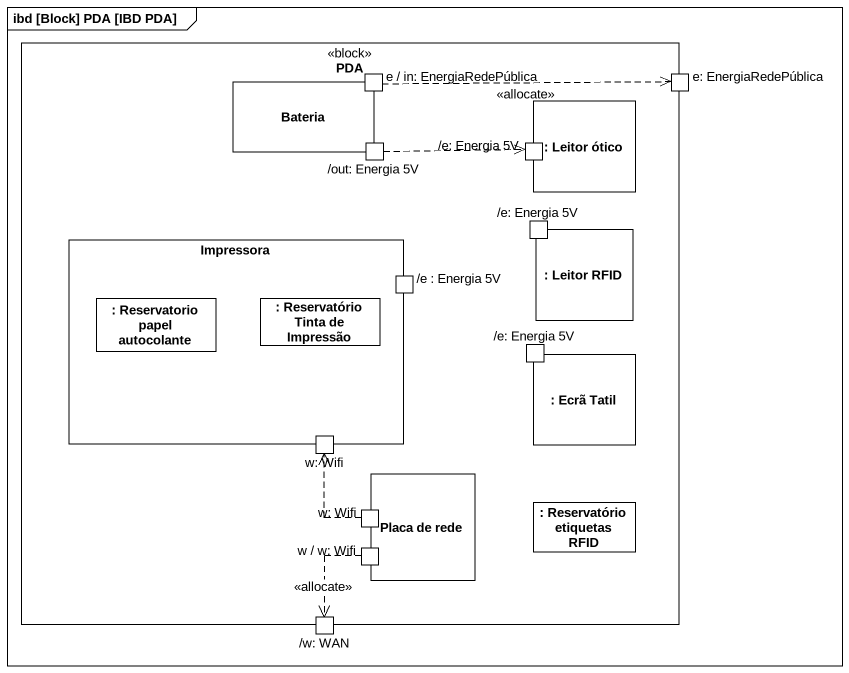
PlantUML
@startuml
mainframe ibd [Block] PDA [IBD PDA]
rectangle PDA <<block>> {
  rectangle Bateria {
    port "e / in: EnergiaRedePública" as e_in_EnergiaRedePública
    port "/out: Energia 5V" as out_Energia_5V
  }
  port "e: EnergiaRedePública" as e_EnergiaRedePública
  rectangle ": Leitor ótico" as Leitor_ótico {
    port "/e: Energia 5V" as e_Energia_5V
  }
  rectangle Impressora {
    rectangle ": Reservatorio papel autocolante" as Reservatorio_papel
    rectangle ": Reservatório Tinta de Impressão" as Reservatório_Tinta_de
    port "/e : Energia 5V" as e_Energia_5V_3
    port "w: Wifi" as w_Wifi
  }
  rectangle ": Leitor RFID" as Leitor_RFID {
    port "/e: Energia 5V" as e_Energia_5V_2
  }
  rectangle ": Ecrã Tatil" as Ecrã_Tatil {
    port "/e: Energia 5V" as e_Energia_5V_4
  }
  rectangle "Placa de rede" as Placa_de_rede {
    port "w: Wifi" as w_Wifi_2
    port "w / w: Wifi" as w_w_Wifi
  }
  rectangle ": Reservatório etiquetas RFID" as Reservatório_etiquetas_RFID
  port "/w: WAN" as w_WAN
}
e_in_EnergiaRedePública .right.> e_EnergiaRedePública : <<allocate>>
out_Energia_5V .right.> e_Energia_5V
w_Wifi_2 .up.> w_Wifi
w_w_Wifi ..> w_WAN : <<allocate>>
@enduml
